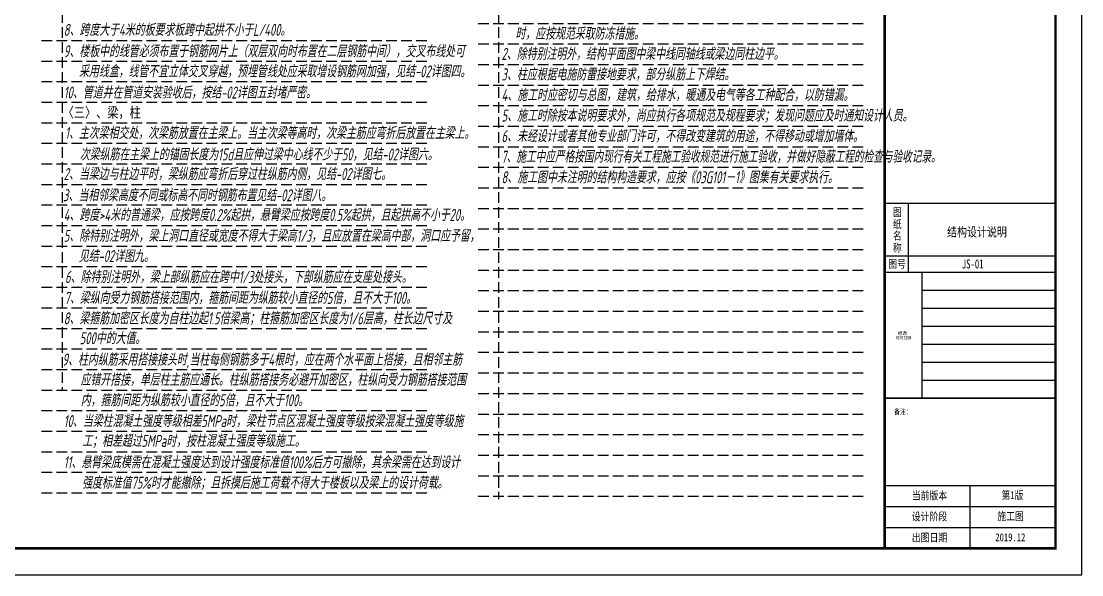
# Model space of a CAD drawing. Header units: millimetres. Extents: x -807114 to 558292, y -468455 to -61603.
# Drawn here: x -564815 to -540030, y -194715 to -181792 of the extents above; entities that cross this region are included whole.
import ezdxf
from ezdxf.enums import TextEntityAlignment as Align

# ---------------------------------------------------------------- set-up
doc = ezdxf.new("R2010")
doc.units = ezdxf.units.MM
doc.header["$LTSCALE"] = 1000
doc.linetypes.add('DASH', pattern=[0.35, 0.25, -0.1])
for name, color, linetype in [('PUB_TEXT', 3, 'Continuous'), ('PUB_TITLE', 4, 'Continuous'), ('YH图签', 7, 'Continuous'), ('建-文字', 7, 'Continuous'), ('标注1', 7, 'Continuous')]:
    doc.layers.add(name, color=color, linetype=linetype)
doc.styles.add('TEXT', font='gbeitc.shx', dxfattribs={"width": 0.85, "bigfont": 'hztxt.shx'})
doc.styles.add('uni-黑体', font='simhei.ttf')
doc.styles.add('ZDBOX', font='simsun.ttc', dxfattribs={"width": 0.7})
doc.styles.add('宋体', font='simsun.ttc', dxfattribs={"width": 0.8})
doc.styles.add('黑体', font='', dxfattribs={"width": 0.85})
doc.styles.get('黑体').set_extended_font_data('SimHei')

# ---------------------------------------------------------------- blocks, each defined once
blk = doc.blocks.new('A$C23C51293')
for p, q in [((52800, 11500), (52800, 14125)), ((51900, 12125), (58400, 12125))]:
    blk.add_line(p, q)
at = {"const_width": 50}
for points in [[(51900, 14125), (58400, 14125)], [(51900, 11500), (58400, 11500)], [(51900, 6722), (58400, 6722)]]:
    blk.add_lwpolyline(points, dxfattribs=at)
at = {"layer": 'PUB_TITLE'}
for p, q in [((51900, 3400), (58400, 3400)), ((55150, 1000), (55150, 3400)), ((51900, 2600), (58400, 2600)), ((51900, 1800), (58400, 1800))]:
    blk.add_line(p, q, dxfattribs=at)
for points in [[(0, 0), (59400, 0), (59400, 42000), (0, 42000)], [(2191, 1000), (58400, 1000), (58400, 41000), (2191, 41000)]]:
    blk.add_lwpolyline(points, close=True, dxfattribs=at)
at = {"layer": 'PUB_TITLE', "const_width": 100}
blk.add_lwpolyline([(2191, 1000), (58400, 1000), (58400, 41000), (2191, 41000)], close=True, dxfattribs=at)
blk.add_lwpolyline([(51900, 1000), (51900, 41000)], dxfattribs=at)
at = {"layer": 'PUB_TITLE'}
blk.add_lwpolyline([(51900, 6722), (58400, 6722)], dxfattribs=at)
for points in [[(53314, 11500), (53314, 11500), (53314, 6752), (53314, 6752)], [(53314, 10817), (53314, 10817), (57102, 10817), (58400, 10817)], [(53314, 10135), (53314, 10135), (57102, 10135), (58400, 10135)], [(53314, 9452), (53314, 9452), (57102, 9452), (58400, 9452)], [(53314, 8770), (53314, 8770), (57102, 8770), (58400, 8770)], [(53314, 8087), (53314, 8087), (57102, 8087), (58400, 8087)], [(53314, 7405), (53314, 7405), (57102, 7405), (58400, 7405)]]:
    blk.add_open_spline(points, degree=3, dxfattribs=at)
at = {"style": 'ZDBOX', "width": 0.8}
for s, height, p in [('图', 300, (52377, 13790)), ('纸', 300, (52377, 13338)), ('名', 300, (52377, 12901)), ('称', 300, (52377, 12441)), ('图号', 300, (52371, 11822)), ('备注：', 200, (52591, 6207))]:
    blk.add_text(s, height=height, dxfattribs=at).set_placement(p, align=Align.MIDDLE)
for s, p in [('当前版本', (52932, 2863)), ('第1版', (56343, 2876)), ('设计阶段', (52932, 2063)), ('施工图', (56186, 2076)), ('出图日期', (52932, 1263)), ('2019.12', (56108, 1276))]:
    blk.add_text(s, height=300, dxfattribs=at).set_placement(p)
at = {"layer": 'PUB_TEXT', "color": 8, "style": '宋体', "width": 0.7}
blk.add_text('REVISION', height=127.1, dxfattribs=at).set_placement((52328, 8911), align=Align.BOTTOM_LEFT)
at = {"layer": 'PUB_TEXT', "color": 8, "style": '宋体'}
blk.add_text('修改', height=127.1, dxfattribs=at).set_placement((52397, 9119))

msp = doc.modelspace()

# ---------------------------------------------------------------- linework, layer by layer
msp.add_line((-574961.4, -194096.4), (-561242.4, -194096.4))
at = {"layer": '标注1', "color": 251, "linetype": 'DASH'}
for p, q in [((-563858, -170731.4), (-563858, -190411.4)), ((-553659.6, -170731.4), (-553659.6, -192950)), ((-554139.6, -181841.4), (-545141.2, -181841.4)), ((-564338, -182241.4), (-555339.6, -182241.4)), ((-554139.6, -182321.4), (-545141.2, -182321.4)), ((-564338, -182721.4), (-555339.6, -182721.4)), ((-554139.6, -182801.4), (-545141.2, -182801.4)), ((-564338, -183201.4), (-555339.6, -183201.4)), ((-554139.6, -183281.4), (-545141.2, -183281.4)), ((-564338, -183681.4), (-555339.6, -183681.4)), ((-554139.6, -183761.4), (-545141.2, -183761.4)), ((-564338, -184161.4), (-555339.6, -184161.4)), ((-554139.6, -184241.4), (-545141.2, -184241.4)), ((-564338, -184641.4), (-555339.6, -184641.4)), ((-554139.6, -184721.4), (-545141.2, -184721.4)), ((-564338, -185121.4), (-555339.6, -185121.4)), ((-554139.6, -185201.4), (-545141.2, -185201.4)), ((-564338, -185601.4), (-555339.6, -185601.4)), ((-554139.6, -185681.4), (-545141.2, -185681.4)), ((-564338, -186081.4), (-555339.6, -186081.4)), ((-554139.6, -186161.4), (-545141.2, -186161.4)), ((-564338, -186561.4), (-555339.6, -186561.4)), ((-554139.6, -186641.4), (-545141.2, -186641.4)), ((-564338, -187041.4), (-555339.6, -187041.4)), ((-554139.6, -187121.4), (-545141.2, -187121.4)), ((-564338, -187521.4), (-555339.6, -187521.4)), ((-554139.6, -187601.4), (-545141.2, -187601.4)), ((-564338, -188001.4), (-555339.6, -188001.4)), ((-564338, -188001.4), (-555339.6, -188001.4)), ((-554139.6, -188081.4), (-545141.2, -188081.4)), ((-564338, -188481.4), (-555339.6, -188481.4)), ((-554139.6, -188561.4), (-545141.2, -188561.4)), ((-564338, -188961.4), (-555339.6, -188961.4)), ((-554139.6, -189041.4), (-545141.2, -189041.4)), ((-564338, -189441.4), (-555339.6, -189441.4)), ((-554139.6, -189521.4), (-545141.2, -189521.4)), ((-564338, -189921.4), (-555339.6, -189921.4)), ((-554139.6, -190001.4), (-545141.2, -190001.4)), ((-564338, -190401.4), (-555339.6, -190401.4)), ((-554139.6, -190481.4), (-545141.2, -190481.4)), ((-564338, -190881.4), (-555339.6, -190881.4)), ((-554139.6, -190961.4), (-545141.2, -190961.4)), ((-564338, -191361.4), (-555339.6, -191361.4)), ((-554139.6, -191441.4), (-545141.2, -191441.4)), ((-564338, -191841.4), (-555339.6, -191841.4)), ((-554139.6, -191921.4), (-545141.2, -191921.4)), ((-564338, -192321.4), (-555339.6, -192321.4)), ((-554139.6, -192401.4), (-545141.2, -192401.4)), ((-564338, -192801.4), (-555339.6, -192801.4)), ((-554139.6, -192881.4), (-545141.2, -192881.4))]:
    msp.add_line(p, q, dxfattribs=at)

# ---------------------------------------------------------------- block references
at = {"layer": 'YH图签', "color": 3, "xscale": 0.6139071003364279, "yscale": 0.6139071003364279, "zscale": 0.6139071003364279}
msp.add_blockref('A$C23C51293', (-576496.2, -194714.5), dxfattribs=at)

# ---------------------------------------------------------------- texts
at = {"layer": 'PUB_TEXT', "color": 0, "style": 'TEXT'}
for s, width, p in [('8、跨度大于4米的板要求板跨中起拱不小于L/400。', 0.75, (-563821.8, -182133.1)), ('时，应按规范采取防冻措施。', 0.75, (-553268, -182221.4)), ('9、楼板中的线管必须布置于钢筋网片上（双层双向时布置在二层钢筋中间），交叉布线处可', 0.75, (-563821.8, -182632.8)), ('2、除特别注明外，结构平面图中梁中线同轴线或梁边同柱边平。', 0.75, (-553590.8, -182694.7)), ('采用线盒，线管不宜立体交叉穿越，预埋管线处应采取增设钢筋网加强，见结-02详图四。', 0.75, (-563466.4, -183101.4)), ('3、柱应根据电施防雷接地要求，部分纵筋上下焊结。', 0.75, (-553590.8, -183174.7)), ('10、管道井在管道安装验收后，按结-02详图五封堵严密。', 0.75, (-563821.8, -183596.6)), ('4、施工时应密切与总图，建筑，给排水，暖通及电气等各工种配合，以防错漏。', 0.75, (-553590.8, -183654.7)), ('5、施工时除按本说明要求外，尚应执行各项规范及规程要求；发现问题应及时通知设计人员。', 0.75, (-553590.8, -184134.7)), ('1、主次梁相交处，次梁筋放置在主梁上。当主次梁等高时，次梁主筋应弯折后放置在主梁上。', 0.75, (-563789.2, -184541)), ('6、未经设计或者其他专业部门许可，不得改变建筑的用途，不得移动或增加墙体。', 0.75, (-553590.8, -184614.7)), ('次梁纵筋在主梁上的锚固长度为15d且应伸过梁中心线不少于50，见结-02详图六。', 0.75, (-563449.4, -185040.9)), ('7、施工中应严格按国内现行有关工程施工验收规范进行施工验收，并做好隐蔽工程的检查与验收记录。', 0.7, (-553590.8, -185094.7)), ('2、当梁边与柱边平时，梁纵筋应弯折后穿过柱纵筋内侧，见结-02详图七。', 0.75, (-563821.8, -185498.9)), ('8、施工图中未注明的结构构造要求，应按《03G101－1》图集有关要求执行。', 0.75, (-553590.8, -185574.7)), ('3、当相邻梁高度不同或标高不同时钢筋布置见结-02详图八。', 0.75, (-563838.8, -185995.1)), ('4、跨度>4米的普通梁，应按跨度0.2%起拱，悬臂梁应按跨度0.5%起拱，且起拱高不小于20。', 0.75, (-563821.8, -186454.5)), ('5、除特别注明外，梁上洞口直径或宽度不得大于梁高1/3，且应放置在梁高中部，洞口应予留，', 0.75, (-563821.8, -186941.9)), ('见结-02详图九。', 0.75, (-563470.6, -187415.7)), ('6、除特别注明外，梁上部纵筋应在跨中1/3处接头，下部纵筋应在支座处接头。', 0.75, (-563790.6, -187903.8)), ('7、梁纵向受力钢筋搭接范围内，箍筋间距为纵筋较小直径的5倍，且不大于100。', 0.75, (-563804.4, -188390.9)), ('8、梁箍筋加密区长度为自柱边起1.5倍梁高；柱箍筋加密区长度为1/6层高，柱长边尺寸及', 0.75, (-563821.8, -188868)), ('500中的大值。', 0.75, (-563449.4, -189331.4)), ('9、柱内纵筋采用搭接接头时,当柱每侧钢筋多于4根时，应在两个水平面上搭接，且相邻主筋', 0.75, (-563853.6, -189832.1)), ('应错开搭接，单层柱主筋应通长。柱纵筋搭接务必避开加密区，柱纵向受力钢筋搭接范围', 0.75, (-563430.3, -190301.7)), ('内，箍筋间距为纵筋较小直径的5倍，且不大于100。', 0.75, (-563425, -190780.4)), ('10、当梁柱混凝土强度等级相差5MPa时，梁柱节点区混凝土强度等级按梁混凝土强度等级施', 0.75, (-563821.8, -191266.1)), ('工；相差超过5MPa时，按柱混凝土强度等级施工。', 0.75, (-563390.3, -191729.2)), ('11、悬臂梁底模需在混凝土强度达到设计强度标准值100%后方可撤除，其余梁需在达到设计', 0.75, (-563821.8, -192227.8)), ('强度标准值75%时才能撤除；且拆摸后施工荷载不得大于楼板以及梁上的设计荷载。', 0.75, (-563395.6, -192706.8))]:
    msp.add_text(s, height=280, dxfattribs=dict(at, width=width)).set_placement(p)
at = {"layer": 'PUB_TEXT', "color": 3, "style": '黑体', "width": 0.8}
msp.add_text('〈三〉、梁，柱', height=238.99, dxfattribs=at).set_placement((-563846.5, -184040.4))
at = {"layer": '建-文字', "style": 'uni-黑体'}
for s, width, p in [('结构设计说明', 0.8, (-543179.2, -186818.1)), ('JS-01', 0.7, (-542833.9, -187564.3))]:
    msp.add_text(s, height=213.77, dxfattribs=dict(at, width=width)).set_placement(p)

doc.saveas('drawing.dxf')
